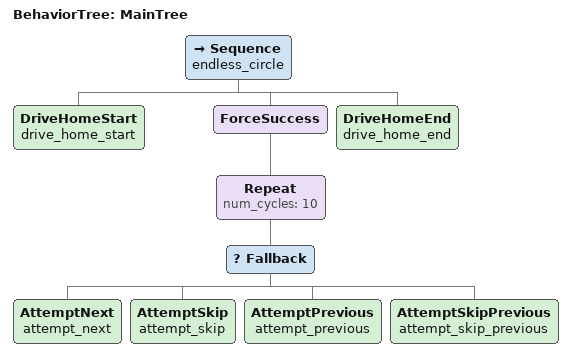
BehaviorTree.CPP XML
<root main_tree_to_execute = "MainTree" >
    <BehaviorTree ID="MainTree">
        <Sequence name="endless_circle">
            <DriveHomeStart name="drive_home_start"/>
                <ForceSuccess>
                    <Repeat num_cycles="10">
                        <Fallback>
                            <AttemptNext name="attempt_next"/>
                            <AttemptSkip name="attempt_skip"/>
                            <AttemptPrevious name="attempt_previous"/>
                            <AttemptSkipPrevious name="attempt_skip_previous"/>
                        </Fallback>
                    </Repeat>
                </ForceSuccess>
            <DriveHomeEnd name="drive_home_end"/>
        </Sequence>
    </BehaviorTree>
 </root>
